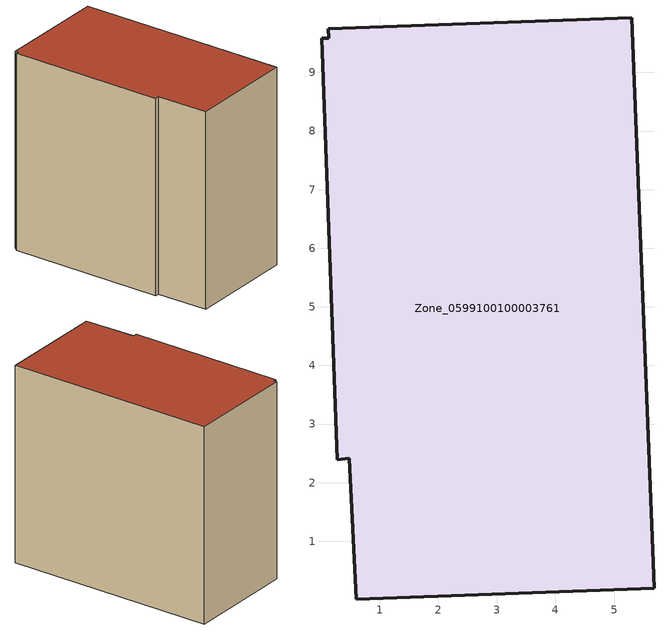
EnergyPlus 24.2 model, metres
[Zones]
Zone_0599100100003761
 floor ground (C_G): 0.6,0.01 0.48,2.42 0.28,2.39 0.01,9.58 0.13,9.58 0.12,9.75 5.3,9.94 5.68,0.2 z0
 wall outside (C_F): 0.48,2.42 0.6,0.01 5.68,0.2 5.3,9.94 0.12,9.75 0.13,9.58 0.01,9.58 0.28,2.39 0.48,2.42 z0:9.23
 roof outside (C_R): 0.28,2.39 0.48,2.42 0.6,0.01 5.68,0.2 5.3,9.94 0.12,9.75 0.13,9.58 0.01,9.58 z9.23
[BUILDING]
Pand.0599100100003761: North Axis=0; Terrain=City; Loads Convergence Tolerance Value=0.04; Temperature Convergence Tolerance Value=0.4; Solar Distribution=FullExterior; Maximum Number of Warmup Days=25; Minimum Number of Warmup Days=1
[Site:Location]
Rotterdam.The.Hague.AP_ZH_NLD Design_Conditions: Latitude=51.96; Longitude=4.45; Time Zone=1; Elevation=-4.5
[SITE:GROUNDTEMPERATURE:BUILDINGSURFACE]
18, 18, 18, 18, 18, 18, 18, 18, 18, 18, 18, 18
[MATERIAL] Thermal Absorptance=0.9; Solar Absorptance=0.7; Visible Absorptance=0.7
Name | Roughness | Thickness | Conductivity | Density | Specific Heat
G.TC.2015-2018 | MediumSmooth | 0.15 | 0.0428571 | 540 | 1210
F.TC.2015-2018 | Rough | 0.3 | 0.0666667 | 1920 | 840
R.TC.2015-2018 | MediumRough | 0.2 | 0.0333333 | 1500 | 1000
[CONSTRUCTION]
C_G: G.TC.2015-2018
C_F: F.TC.2015-2018
C_R: R.TC.2015-2018
[ZONE]
Zone_0599100100003761: Type=1; Multiplier=1; Ceiling Height=Autocalculate; Volume=Autocalculate; Floor Area=autocalculate; Part of Total Floor Area=Yes
[ZONEINFILTRATION:DESIGNFLOWRATE]
Infil_Zone_0599100100003761: Zone or ZoneList or Space or SpaceList=Zone_0599100100003761; Schedule=AlwaysOn; Design Flow Rate Calculation Method=Flow/Area; Flow Rate per Floor Area=0.0015; Constant Term Coefficient=1; Temperature Term Coefficient=0; Velocity Term Coefficient=0; Velocity Squared Term Coefficient=0
[HVACTEMPLATE:ZONE:IDEALLOADSAIRSYSTEM]
Zone_0599100100003761: Maximum Heating Supply Air Temperature=50; Minimum Cooling Supply Air Temperature=13; Maximum Heating Supply Air Humidity Ratio=0.0156; Minimum Cooling Supply Air Humidity Ratio=0.0077; Heating Limit=NoLimit; Cooling Limit=NoLimit; Dehumidification Control Type=ConstantSensibleHeatRatio; Cooling Sensible Heat Ratio=0.7; Dehumidification Setpoint=60; Humidification Control Type=None; Humidification Setpoint=30; Outdoor Air Method=None; Outdoor Air Flow Rate per Person=0.00944; Outdoor Air Flow Rate per Zone Floor Area=0; Outdoor Air Flow Rate per Zone=0; Demand Controlled Ventilation Type=None; Outdoor Air Economizer Type=NoEconomizer; Heat Recovery Type=None; Sensible Heat Recovery Effectiveness=0.7; Latent Heat Recovery Effectiveness=0.65
[ZONECONTROL:THERMOSTAT]
ThermostatControl_Zone_0599100100003761: Zone or ZoneList=Zone_0599100100003761; Control Type Schedule=DualSetpointControlType; Control 1=Thermostat_Zone_0599100100003761; Temperature Difference Between Cutout And Setpoint=0
[THERMOSTATSETPOINT:DUALSETPOINT]
Thermostat_Zone_0599100100003761: Heating Setpoint Temperature Schedule=HeatingSetpoint_Zone_0599100100003761; Cooling Setpoint Temperature Schedule=CoolingSetpoint_Zone_0599100100003761
[SCHEDULE:COMPACT]
HeatingSetpoint_Zone_0599100100003761: Through: 12/31, For: AllDays, Until: 24:00, 21
CoolingSetpoint_Zone_0599100100003761: Through: 12/31, For: AllDays, Until: 24:00, 24
DualSetpointControlType: Through: 12/31, For: AllDays, Until: 24:00, 4
AlwaysOn: Through: 12/31, For: AllDays, Until: 24:00, 1
